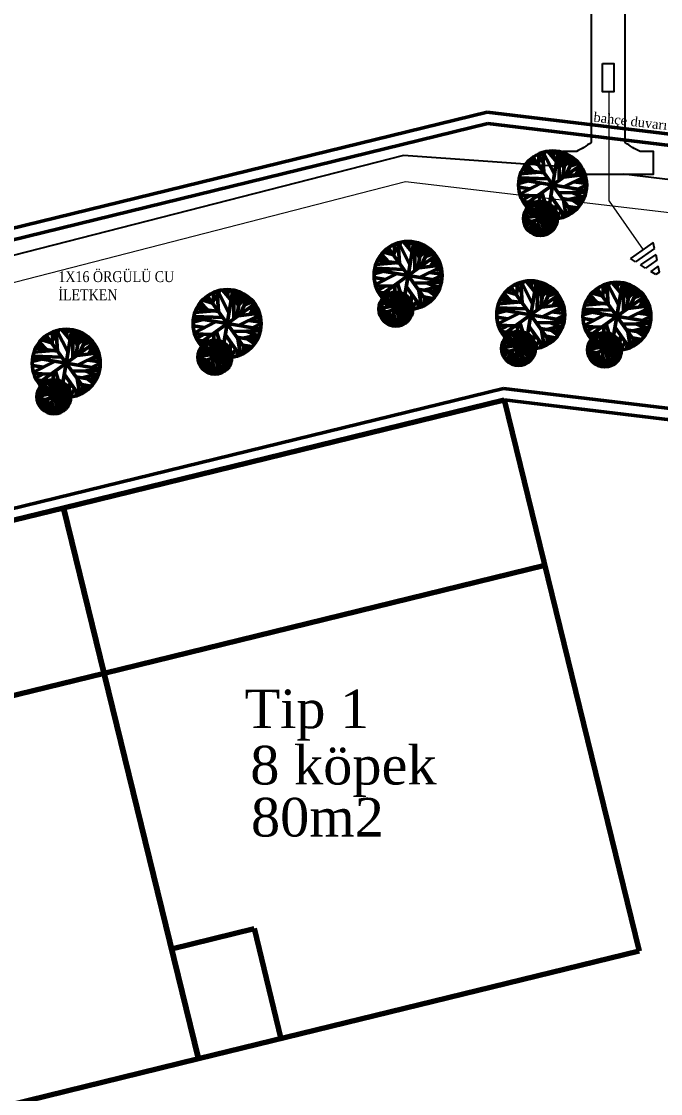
# Model space of a CAD drawing. Header units: millimetres. Extents: x 2046 to 14753, y 2361 to 29276.
# Drawn here: x 8662.3 to 8944, y 28125.3 to 28597.7 of the extents above; entities that cross this region are included whole.
import ezdxf

# ---------------------------------------------------------------- set-up
doc = ezdxf.new("R2010")
doc.units = ezdxf.units.MM
for name, color, linetype, lineweight in [('A.O. DUVAR', 7, 'Continuous', 50), ('ELK-YAZI', 2, 'Continuous', 25), ('TOPRAKLAMA', 44, 'Continuous', 18)]:
    doc.layers.add(name, color=color, linetype=linetype, lineweight=lineweight)
doc.layers.add('aydınlatma', color=3, linetype='Continuous')
doc.styles.add('A.O. MALZEME', font='times.ttf', dxfattribs={"height": 10})
doc.styles.add('YAZI', font='times.ttf', dxfattribs={"width": 0.85})

msp = doc.modelspace()

# ---------------------------------------------------------------- linework, layer by layer
at = {"layer": 'A.O. DUVAR'}
for p, q in [((7922.911, 28326.717), (8867.531, 28557.77)), ((8867.531, 28557.77), (9591.64, 28470.562)), ((7924.134, 28321.868), (8867.836, 28552.698)), ((8867.836, 28552.698), (9591.908, 28465.494)), ((8867.836, 28552.698), (9591.908, 28465.494)), ((8892.326, 28535.605), (8889.738, 28539.069)), ((8890.199, 28534.359), (8890.541, 28539.335)), ((8892.632, 28531.035), (8892.07, 28539.938)), ((8892.193, 28537.743), (8893.046, 28540.175)), ((8897.252, 28530.376), (8892.305, 28540.013)), ((8893.979, 28510.88), (8898.93, 28540.463)), ((8899.478, 28534.351), (8894.389, 28540.465)), ((8896.912, 28537.411), (8896.277, 28540.549)), ((8896.574, 28539.127), (8897.963, 28540.496)), ((8899.353, 28527.737), (8899.535, 28540.29)), ((8901.394, 28533.001), (8899.873, 28540.176)), ((8900.201, 28538.405), (8901.191, 28539.784)), ((8900.508, 28537.038), (8901.702, 28539.641)), ((8900.73, 28528.765), (8902.446, 28539.288)), ((8902.018, 28536.729), (8904.867, 28538.025)), ((8903.636, 28536), (8903.683, 28538.681)), ((8886.128, 28533.496), (8883.667, 28533.45)), ((8884.368, 28517.05), (8908.541, 28534.293)), ((8887.796, 28531.73), (8884.727, 28534.989)), ((8889.985, 28534.681), (8885.599, 28535.93)), ((8887.567, 28535.429), (8886.662, 28536.953)), ((8887.833, 28537.758), (8905.076, 28513.585)), ((8901.562, 28534.002), (8905.462, 28537.582)), ((8902.203, 28529.834), (8905.67, 28537.49)), ((8904.101, 28533.978), (8907.899, 28535.344)), ((8904.743, 28535.415), (8907.022, 28536.235)), ((8906.245, 28529.729), (8908.987, 28533.847)), ((8889.491, 28528.529), (8881.502, 28526.376)), ((8894.542, 28528.313), (8881.868, 28528.832)), ((8890.713, 28531.299), (8882.33, 28530.528)), ((8892.589, 28531.042), (8883.028, 28532.299)), ((8910.704, 28530.242), (8901.272, 28529.074)), ((8910.939, 28529.516), (8901.451, 28524.811)), ((8905.787, 28532.323), (8909.78, 28532.455)), ((8907.253, 28531.219), (8910.4, 28531.093)), ((8908.658, 28532.414), (8909.507, 28532.959)), ((8908.893, 28528.485), (8909.919, 28530.087)), ((8909.166, 28531.185), (8910.044, 28531.896)), ((8910.192, 28527.982), (8911.044, 28528.812)), ((8886.406, 28523.954), (8881.535, 28524.712)), ((8911.246, 28523.196), (8881.663, 28528.146)), ((8882.006, 28521.659), (8891.286, 28526.455)), ((8911.382, 28526.296), (8905.929, 28527.037)), ((8907.624, 28523.836), (8911.419, 28525.718)), ((8911.286, 28527.856), (8908.359, 28528.231)), ((8911.378, 28524.409), (8910.107, 28525.079)), ((8889.729, 28520.881), (8882.183, 28521.114)), ((8886.486, 28520.966), (8882.951, 28519.041)), ((8886.553, 28514.434), (8887.738, 28519.384)), ((8890.798, 28521.675), (8890.05, 28512.133)), ((8895.304, 28510.739), (8891.691, 28522.212)), ((8902.038, 28511.786), (8895.675, 28520.687)), ((8911.062, 28522.517), (8898.918, 28522.204)), ((8909.406, 28518.218), (8900.725, 28519.67)), ((8903.556, 28519.254), (8910.662, 28520.925)), ((8910.392, 28520.112), (8905.007, 28522.329)), ((8909.787, 28518.898), (8907.443, 28520.091)), ((8885.775, 28518.054), (8883.413, 28518.335)), ((8890.508, 28512.409), (8884.503, 28514.448)), ((8889.094, 28514.382), (8884.964, 28515.196)), ((8889.957, 28513.994), (8885.549, 28515.947)), ((8887.028, 28516.471), (8885.623, 28515.276)), ((8887.205, 28516.083), (8886.018, 28516.409)), ((8887.755, 28515), (8886.743, 28516.997)), ((8889.222, 28516.107), (8887.294, 28517.325)), ((8887.777, 28504.127), (8894.329, 28517.617)), ((8890.28, 28515.641), (8887.932, 28513.345)), ((8888.168, 28516.807), (8887.949, 28517.666)), ((8888.624, 28517.887), (8893.481, 28503.857)), ((8889.279, 28515.922), (8890.146, 28518.261)), ((8890.475, 28516.219), (8889.723, 28518.247)), ((8889.977, 28513.984), (8890.964, 28518.334)), ((8890.485, 28517.666), (8892.657, 28511.182)), ((8890.713, 28517.264), (8891.466, 28518.31)), ((8892.099, 28513.016), (8891.088, 28518.337)), ((8893.729, 28514.608), (8892.151, 28518.259)), ((8892.735, 28511.453), (8894.595, 28517.449)), ((8892.93, 28516.438), (8893.068, 28518.033)), ((8893.01, 28517.309), (8893.87, 28517.769)), ((8893.54, 28511.752), (8895.849, 28516.557)), ((8894.398, 28512.057), (8897.142, 28515.24)), ((8894.457, 28513.69), (8894.741, 28517.346)), ((8894.602, 28515.752), (8895.542, 28516.832)), ((8899.369, 28511.031), (8894.607, 28514.574)), ((8894.648, 28516.451), (8895.317, 28516.972)), ((8894.679, 28514.147), (8897.055, 28515.313)), ((8895.283, 28515.39), (8896.832, 28515.609)), ((8895.956, 28514.812), (8896.357, 28516.091)), ((8896.404, 28514.375), (8897.613, 28514.446)), ((8898.176, 28517.237), (8897.121, 28510.664)), ((8900.154, 28514.389), (8898.166, 28510.775)), ((8902.413, 28511.895), (8901.221, 28518.901)), ((8907.393, 28515.523), (8903.183, 28516.228)), ((8903.638, 28512.548), (8903.679, 28515.458)), ((8906.171, 28514.355), (8905.083, 28515.852)), ((8908.441, 28516.721), (8905.499, 28518.872)), ((8905.768, 28514.88), (8905.74, 28513.912)), ((8908.953, 28517.379), (8907.356, 28518.504)), ((8883.556, 28510.988), (8888.684, 28511.978)), ((8887.15, 28509.524), (8883.564, 28510.701)), ((8885.607, 28510.023), (8883.64, 28509.598)), ((8885.99, 28511.467), (8883.761, 28512.518)), ((8888.116, 28513.226), (8883.98, 28513.322)), ((8884.038, 28508.443), (8898.067, 28513.301)), ((8897.798, 28507.596), (8884.308, 28514.148)), ((8887.775, 28509.754), (8886.069, 28505.283)), ((8888.392, 28503.872), (8888.28, 28509.885)), ((8890.146, 28513.776), (8888.459, 28513.028)), ((8891.907, 28513.367), (8890.88, 28511.765)), ((8894.328, 28513.705), (8893.091, 28511.109)), ((8898.543, 28510.671), (8893.328, 28509.754)), ((8893.59, 28512.227), (8894.34, 28510.843)), ((8898.533, 28511.052), (8893.844, 28511.824)), ((8898.301, 28509.064), (8895.79, 28510.189)), ((8895.893, 28513.776), (8897.908, 28513.895)), ((8897.279, 28511.61), (8895.965, 28510.686)), ((8896.322, 28511.436), (8898.218, 28513.024)), ((8896.468, 28512.744), (8898.402, 28512.244)), ((8897.016, 28512.008), (8898.507, 28511.503)), ((8898.475, 28509.826), (8897.124, 28510.419)), ((8897.416, 28510.465), (8898.135, 28511.089)), ((8897.858, 28512.383), (8898.343, 28512.524)), ((8897.928, 28511.722), (8898.45, 28511.939)), ((8897.968, 28510.04), (8898.494, 28510.318)), ((8901.053, 28513.095), (8900.711, 28511.322)), ((8904.522, 28513.029), (8903.666, 28513.516)), ((8884.855, 28508.726), (8883.761, 28509.194)), ((8885.232, 28507.79), (8884.39, 28507.415)), ((8884.717, 28506.88), (8885.984, 28509.087)), ((8886.675, 28506.933), (8885.225, 28506.163)), ((8886.347, 28506.057), (8885.433, 28505.937)), ((8887.134, 28505.612), (8886.416, 28504.989)), ((8887.059, 28507.875), (8887.185, 28504.458)), ((8888.343, 28505.433), (8887.383, 28504.362)), ((8890.383, 28503.438), (8888.6, 28505.81)), ((8890.688, 28506.583), (8889.253, 28503.58)), ((8891.234, 28504.938), (8889.77, 28503.485)), ((8891.77, 28503.423), (8889.975, 28508.591)), ((8897.614, 28507.296), (8891.745, 28508.861)), ((8891.966, 28503.423), (8892.383, 28506.952)), ((8896.212, 28505.468), (8892.254, 28507.391)), ((8892.645, 28503.563), (8893.076, 28504.953)), ((8894.866, 28504.46), (8892.947, 28505.392)), ((8893.553, 28506.791), (8897.197, 28506.589)), ((8894.115, 28504.072), (8893.805, 28504.944)), ((8895.538, 28504.886), (8894.431, 28506.333)), ((8896.953, 28506.237), (8894.683, 28508.061)), ((8895.877, 28505.129), (8895.27, 28505.895)), ((8896.491, 28505.74), (8895.536, 28506.643)), ((8896.151, 28508.414), (8898.237, 28508.781)), ((8898.033, 28508.159), (8897.518, 28508.66)), ((8828.495, 28497.875), (8829.348, 28500.307)), ((8830.281, 28471.012), (8835.231, 28500.595)), ((8835.78, 28494.483), (8830.69, 28500.597)), ((8833.213, 28497.544), (8832.578, 28500.681)), ((8832.876, 28499.259), (8834.265, 28500.628)), ((8835.655, 28487.869), (8835.837, 28500.422)), ((8837.696, 28493.133), (8836.175, 28500.308)), ((8887.78, 28504.828), (8887.945, 28504.058)), ((8889.463, 28504.011), (8888.702, 28503.753)), ((8891.482, 28504.19), (8891.068, 28503.388)), ((8893.137, 28503.669), (8892.795, 28504.023)), ((8893.996, 28504.381), (8893.846, 28503.92)), ((8826.287, 28494.813), (8821.9, 28496.062)), ((8823.869, 28495.561), (8822.964, 28497.085)), ((8824.135, 28497.89), (8841.378, 28473.717)), ((8828.628, 28495.737), (8826.04, 28499.202)), ((8826.501, 28494.491), (8826.843, 28499.468)), ((8828.934, 28491.167), (8828.371, 28500.07)), ((8833.553, 28490.508), (8828.607, 28500.145)), ((8836.503, 28498.537), (8837.492, 28499.916)), ((8836.81, 28497.171), (8838.004, 28499.774)), ((8837.031, 28488.897), (8838.748, 28499.42)), ((8837.863, 28494.134), (8841.764, 28497.714)), ((8838.319, 28496.861), (8841.169, 28498.157)), ((8838.504, 28489.966), (8841.972, 28497.622)), ((8839.938, 28496.132), (8839.985, 28498.813)), ((8840.402, 28494.11), (8844.2, 28495.476)), ((8841.044, 28495.547), (8843.323, 28496.367)), ((8827.015, 28491.431), (8818.632, 28490.66)), ((8828.891, 28491.174), (8819.33, 28492.431)), ((8822.43, 28493.628), (8819.968, 28493.582)), ((8820.669, 28477.182), (8844.843, 28494.425)), ((8824.098, 28491.862), (8821.029, 28495.121)), ((8842.089, 28492.455), (8846.082, 28492.587)), ((8842.547, 28489.861), (8845.288, 28493.979)), ((8843.555, 28491.351), (8846.702, 28491.225)), ((8844.96, 28492.546), (8845.809, 28493.091)), ((8845.468, 28491.317), (8846.345, 28492.029)), ((8825.793, 28488.661), (8817.803, 28486.508)), ((8847.548, 28483.328), (8817.965, 28488.279)), ((8830.843, 28488.445), (8818.169, 28488.964)), ((8818.308, 28481.791), (8827.588, 28486.587)), ((8847.005, 28490.374), (8837.574, 28489.206)), ((8847.241, 28489.648), (8837.753, 28484.943)), ((8847.684, 28486.428), (8842.23, 28487.169)), ((8847.588, 28487.988), (8844.661, 28488.364)), ((8845.194, 28488.618), (8846.221, 28490.219)), ((8846.493, 28488.114), (8847.346, 28488.944)), ((8822.707, 28484.086), (8817.837, 28484.844)), ((8827.1, 28481.807), (8826.351, 28472.265)), ((8831.606, 28470.871), (8827.993, 28482.344)), ((8847.364, 28482.649), (8835.22, 28482.336)), ((8846.693, 28480.244), (8841.309, 28482.461)), ((8843.926, 28483.968), (8847.721, 28485.85)), ((8847.68, 28484.541), (8846.409, 28485.211)), ((8882.675, 28478.375), (8880.087, 28481.84)), ((8880.548, 28477.129), (8880.89, 28482.106)), ((8882.981, 28473.805), (8882.418, 28482.708)), ((8882.542, 28480.514), (8883.395, 28482.945)), ((8887.6, 28473.146), (8882.654, 28482.783)), ((8884.328, 28453.65), (8889.278, 28483.233)), ((8889.827, 28477.121), (8884.738, 28483.235)), ((8887.261, 28480.182), (8886.626, 28483.32)), ((8886.923, 28481.897), (8888.312, 28483.266)), ((8889.702, 28470.507), (8889.884, 28483.06)), ((8891.743, 28475.771), (8890.222, 28482.947)), ((8890.55, 28481.176), (8891.539, 28482.555)), ((8890.857, 28479.809), (8892.051, 28482.412)), ((8891.079, 28471.535), (8892.795, 28482.059)), ((8893.985, 28478.771), (8894.032, 28481.451)), ((8918.51, 28476.486), (8918.852, 28481.463)), ((8920.943, 28473.162), (8920.38, 28482.065)), ((8920.504, 28479.871), (8921.357, 28482.302)), ((8925.562, 28472.503), (8920.616, 28482.14)), ((8922.29, 28453.007), (8927.24, 28482.59)), ((8927.789, 28476.478), (8922.699, 28482.592)), ((8925.222, 28479.539), (8924.587, 28482.677)), ((8924.885, 28481.254), (8926.274, 28482.623)), ((8927.664, 28469.864), (8927.846, 28482.417)), ((8929.705, 28475.128), (8928.184, 28482.304)), ((8928.512, 28480.533), (8929.501, 28481.912)), ((8928.819, 28479.166), (8930.013, 28481.769)), ((8929.04, 28470.892), (8930.757, 28481.415)), ((8744.351, 28476.67), (8761.594, 28452.497)), ((8748.844, 28474.517), (8746.256, 28477.981)), ((8746.717, 28473.271), (8747.059, 28478.248)), ((8749.15, 28469.947), (8748.588, 28478.85)), ((8748.711, 28476.655), (8749.564, 28479.087)), ((8753.77, 28469.288), (8748.823, 28478.925)), ((8750.497, 28449.792), (8755.448, 28479.375)), ((8755.996, 28473.263), (8750.907, 28479.377)), ((8753.43, 28476.323), (8752.795, 28479.461)), ((8753.092, 28478.039), (8754.481, 28479.408)), ((8755.871, 28466.649), (8756.053, 28479.202)), ((8757.912, 28471.913), (8756.391, 28479.088)), ((8756.719, 28477.317), (8757.709, 28478.696)), ((8757.026, 28475.951), (8758.22, 28478.554)), ((8757.248, 28467.677), (8758.964, 28478.2)), ((8758.536, 28475.641), (8761.385, 28476.937)), ((8760.154, 28474.912), (8760.201, 28477.593)), ((8826.03, 28481.013), (8818.484, 28481.247)), ((8822.787, 28481.098), (8819.253, 28479.173)), ((8822.077, 28478.186), (8819.715, 28478.467)), ((8823.329, 28476.603), (8821.925, 28475.408)), ((8822.854, 28474.566), (8824.04, 28479.516)), ((8824.057, 28475.132), (8823.045, 28477.129)), ((8825.524, 28476.239), (8823.596, 28477.457)), ((8824.079, 28464.259), (8830.63, 28477.749)), ((8824.469, 28476.939), (8824.251, 28477.798)), ((8824.926, 28478.019), (8829.783, 28463.989)), ((8825.581, 28476.054), (8826.447, 28478.393)), ((8826.777, 28476.351), (8826.025, 28478.379)), ((8826.278, 28474.116), (8827.266, 28478.466)), ((8826.786, 28477.798), (8828.958, 28471.314)), ((8827.015, 28477.396), (8827.768, 28478.442)), ((8828.401, 28473.148), (8827.389, 28478.469)), ((8830.03, 28474.74), (8828.452, 28478.391)), ((8829.036, 28471.585), (8830.896, 28477.581)), ((8829.231, 28476.571), (8829.37, 28478.165)), ((8829.312, 28477.441), (8830.171, 28477.902)), ((8829.842, 28471.884), (8832.151, 28476.689)), ((8830.759, 28473.822), (8831.042, 28477.479)), ((8830.904, 28475.884), (8831.844, 28476.964)), ((8830.95, 28476.583), (8831.619, 28477.104)), ((8838.34, 28471.918), (8831.977, 28480.819)), ((8834.478, 28477.369), (8833.423, 28470.796)), ((8845.707, 28478.35), (8837.027, 28479.803)), ((8838.715, 28472.027), (8837.523, 28479.033)), ((8839.857, 28479.386), (8846.963, 28481.057)), ((8844.743, 28476.853), (8841.801, 28479.004)), ((8845.254, 28477.511), (8843.658, 28478.636)), ((8846.089, 28479.03), (8843.745, 28480.223)), ((8874.717, 28459.82), (8898.89, 28477.063)), ((8878.145, 28474.5), (8875.076, 28477.759)), ((8880.334, 28477.451), (8875.947, 28478.7)), ((8877.916, 28478.199), (8877.011, 28479.723)), ((8878.182, 28480.528), (8895.425, 28456.355)), ((8891.91, 28476.773), (8895.811, 28480.353)), ((8892.367, 28479.499), (8895.216, 28480.795)), ((8892.551, 28472.604), (8896.019, 28480.261)), ((8894.45, 28476.748), (8898.248, 28478.115)), ((8895.092, 28478.185), (8897.37, 28479.005)), ((8896.594, 28472.5), (8899.336, 28476.617)), ((8916.106, 28473.857), (8913.038, 28477.116)), ((8918.296, 28476.808), (8913.909, 28478.057)), ((8915.878, 28477.556), (8914.973, 28479.08)), ((8916.143, 28479.885), (8933.387, 28455.712)), ((8920.637, 28477.732), (8918.049, 28481.197)), ((8929.872, 28476.129), (8933.773, 28479.71)), ((8930.328, 28478.856), (8933.178, 28480.152)), ((8930.513, 28471.961), (8933.981, 28479.618)), ((8931.947, 28478.128), (8931.993, 28480.808)), ((8932.411, 28476.105), (8936.209, 28477.471)), ((8933.053, 28477.542), (8935.332, 28478.362)), ((8742.646, 28472.408), (8740.185, 28472.362)), ((8740.886, 28455.962), (8765.059, 28473.205)), ((8744.314, 28470.642), (8741.245, 28473.901)), ((8746.503, 28473.593), (8742.117, 28474.842)), ((8744.085, 28474.341), (8743.18, 28475.865)), ((8758.08, 28472.914), (8761.98, 28476.494)), ((8758.721, 28468.746), (8762.188, 28476.402)), ((8760.619, 28472.89), (8764.417, 28474.256)), ((8761.261, 28474.327), (8763.54, 28475.147)), ((8762.763, 28468.641), (8765.505, 28472.759)), ((8765.176, 28471.326), (8766.025, 28471.871)), ((8819.858, 28471.12), (8824.986, 28472.11)), ((8822.292, 28471.599), (8820.063, 28472.651)), ((8824.418, 28473.358), (8820.282, 28473.454)), ((8820.34, 28468.575), (8834.369, 28473.433)), ((8834.1, 28467.728), (8820.609, 28474.28)), ((8826.81, 28472.541), (8820.804, 28474.58)), ((8825.395, 28474.514), (8821.265, 28475.328)), ((8826.259, 28474.126), (8821.85, 28476.079)), ((8823.506, 28476.215), (8822.319, 28476.541)), ((8826.581, 28475.773), (8824.234, 28473.478)), ((8826.448, 28473.908), (8824.761, 28473.16)), ((8828.208, 28473.499), (8827.182, 28471.898)), ((8830.63, 28473.837), (8829.392, 28471.242)), ((8829.892, 28472.359), (8830.642, 28470.975)), ((8834.834, 28471.184), (8830.146, 28471.956)), ((8830.699, 28472.189), (8833.444, 28475.372)), ((8835.67, 28471.163), (8830.909, 28474.706)), ((8830.98, 28474.279), (8833.357, 28475.445)), ((8831.584, 28475.522), (8833.134, 28475.742)), ((8832.195, 28473.908), (8834.209, 28474.028)), ((8832.257, 28474.944), (8832.659, 28476.223)), ((8832.624, 28471.568), (8834.52, 28473.156)), ((8832.706, 28474.507), (8833.914, 28474.578)), ((8832.77, 28472.877), (8834.704, 28472.376)), ((8833.317, 28472.14), (8834.809, 28471.635)), ((8834.16, 28472.515), (8834.644, 28472.656)), ((8834.23, 28471.854), (8834.751, 28472.071)), ((8836.455, 28474.521), (8834.467, 28470.907)), ((8837.354, 28473.227), (8837.013, 28471.454)), ((8843.695, 28475.655), (8839.485, 28476.36)), ((8839.94, 28472.68), (8839.981, 28475.59)), ((8840.823, 28473.161), (8839.968, 28473.648)), ((8842.473, 28474.487), (8841.385, 28475.984)), ((8842.07, 28475.012), (8842.042, 28474.044)), ((8881.062, 28474.069), (8872.679, 28473.298)), ((8882.938, 28473.812), (8873.377, 28475.069)), ((8876.477, 28476.266), (8874.016, 28476.22)), ((8901.052, 28473.012), (8891.621, 28471.844)), ((8901.288, 28472.286), (8891.8, 28467.582)), ((8896.136, 28475.093), (8900.129, 28475.226)), ((8897.602, 28473.99), (8900.749, 28473.864)), ((8899.007, 28475.185), (8899.856, 28475.729)), ((8899.242, 28471.256), (8900.268, 28472.857)), ((8899.515, 28473.956), (8900.392, 28474.667)), ((8919.024, 28473.426), (8910.64, 28472.655)), ((8920.899, 28473.169), (8911.338, 28474.426)), ((8914.439, 28475.623), (8911.977, 28475.577)), ((8912.678, 28459.177), (8936.852, 28476.42)), ((8939.014, 28472.369), (8929.583, 28471.201)), ((8934.097, 28474.45), (8938.091, 28474.583)), ((8934.556, 28471.856), (8937.297, 28475.974)), ((8935.564, 28473.347), (8938.71, 28473.22)), ((8936.968, 28474.542), (8937.818, 28475.086)), ((8937.203, 28470.613), (8938.23, 28472.214)), ((8937.477, 28473.313), (8938.354, 28474.024)), ((8746.009, 28467.441), (8738.02, 28465.288)), ((8751.06, 28467.225), (8738.386, 28467.744)), ((8747.231, 28470.211), (8738.848, 28469.44)), ((8749.107, 28469.954), (8739.546, 28471.211)), ((8767.222, 28469.154), (8757.79, 28467.986)), ((8767.457, 28468.428), (8757.969, 28463.723)), ((8762.305, 28471.235), (8766.298, 28471.367)), ((8763.771, 28470.131), (8766.918, 28470.005)), ((8767.804, 28466.768), (8764.878, 28467.144)), ((8765.411, 28467.397), (8766.437, 28468.999)), ((8765.684, 28470.097), (8766.562, 28470.809)), ((8766.71, 28466.894), (8767.562, 28467.724)), ((8823.452, 28469.656), (8819.865, 28470.834)), ((8821.909, 28470.155), (8819.941, 28469.731)), ((8821.156, 28468.858), (8820.063, 28469.326)), ((8821.534, 28467.922), (8820.691, 28467.548)), ((8821.018, 28467.012), (8822.286, 28469.219)), ((8824.077, 28469.886), (8822.371, 28465.415)), ((8823.361, 28468.007), (8823.487, 28464.591)), ((8824.694, 28464.004), (8824.581, 28470.017)), ((8828.072, 28463.555), (8826.277, 28468.723)), ((8833.915, 28467.428), (8828.046, 28468.993)), ((8832.514, 28465.6), (8828.555, 28467.523)), ((8834.845, 28470.803), (8829.63, 28469.886)), ((8833.254, 28466.37), (8830.985, 28468.193)), ((8834.602, 28469.196), (8832.091, 28470.321)), ((8833.581, 28471.742), (8832.266, 28470.818)), ((8832.453, 28468.546), (8834.539, 28468.913)), ((8834.777, 28469.958), (8833.426, 28470.551)), ((8833.718, 28470.597), (8834.436, 28471.221)), ((8834.334, 28468.291), (8833.819, 28468.792)), ((8834.27, 28470.173), (8834.796, 28470.45)), ((8879.84, 28471.299), (8871.85, 28469.147)), ((8876.755, 28466.725), (8871.884, 28467.482)), ((8901.595, 28465.967), (8872.012, 28470.917)), ((8884.89, 28471.083), (8872.217, 28471.602)), ((8872.355, 28464.429), (8881.635, 28469.225)), ((8901.731, 28469.066), (8896.278, 28469.807)), ((8897.973, 28466.606), (8901.768, 28468.488)), ((8901.635, 28470.626), (8898.708, 28471.002)), ((8901.727, 28467.179), (8900.456, 28467.849)), ((8900.541, 28470.752), (8901.393, 28471.582)), ((8917.802, 28470.656), (8909.812, 28468.504)), ((8939.557, 28465.324), (8909.973, 28470.274)), ((8922.852, 28470.44), (8910.178, 28470.959)), ((8910.316, 28463.786), (8919.596, 28468.582)), ((8939.25, 28471.643), (8929.762, 28466.939)), ((8939.692, 28468.423), (8934.239, 28469.164)), ((8935.934, 28465.963), (8939.729, 28467.845)), ((8939.597, 28469.983), (8936.67, 28470.359)), ((8939.689, 28466.536), (8938.418, 28467.206)), ((8938.502, 28470.109), (8939.355, 28470.939)), ((8742.924, 28462.866), (8738.053, 28463.624)), ((8767.764, 28462.108), (8738.181, 28467.059)), ((8738.524, 28460.571), (8747.804, 28465.367)), ((8767.9, 28465.208), (8762.447, 28465.949)), ((8764.142, 28462.748), (8767.937, 28464.63)), ((8767.896, 28463.321), (8766.625, 28463.991)), ((8822.976, 28467.065), (8821.526, 28466.295)), ((8822.649, 28466.189), (8821.734, 28466.069)), ((8823.436, 28465.744), (8822.717, 28465.121)), ((8824.645, 28465.565), (8823.685, 28464.494)), ((8824.082, 28464.96), (8824.246, 28464.19)), ((8826.685, 28463.57), (8824.901, 28465.942)), ((8825.764, 28464.143), (8825.003, 28463.885)), ((8826.989, 28466.715), (8825.555, 28463.712)), ((8827.536, 28465.07), (8826.072, 28463.617)), ((8827.784, 28464.322), (8827.37, 28463.52)), ((8828.267, 28463.555), (8828.685, 28467.084)), ((8828.947, 28463.695), (8829.377, 28465.085)), ((8829.439, 28463.801), (8829.097, 28464.155)), ((8831.168, 28464.592), (8829.248, 28465.524)), ((8829.854, 28466.923), (8833.499, 28466.721)), ((8830.417, 28464.204), (8830.107, 28465.076)), ((8830.298, 28464.513), (8830.148, 28464.053)), ((8831.84, 28465.018), (8830.733, 28466.465)), ((8832.178, 28465.262), (8831.571, 28466.027)), ((8832.793, 28465.872), (8831.837, 28466.776)), ((8880.077, 28463.652), (8872.531, 28463.885)), ((8876.835, 28463.737), (8873.3, 28461.811)), ((8881.147, 28464.445), (8880.398, 28454.904)), ((8885.653, 28453.509), (8882.04, 28464.982)), ((8892.387, 28454.556), (8886.024, 28463.457)), ((8901.411, 28465.287), (8889.267, 28464.974)), ((8899.754, 28460.988), (8891.074, 28462.441)), ((8893.904, 28462.024), (8901.011, 28463.695)), ((8900.741, 28462.882), (8895.356, 28465.099)), ((8900.136, 28461.668), (8897.792, 28462.861)), ((8914.716, 28466.081), (8909.846, 28466.839)), ((8918.039, 28463.009), (8910.493, 28463.242)), ((8914.796, 28463.094), (8911.262, 28461.168)), ((8919.109, 28463.802), (8918.36, 28454.261)), ((8923.615, 28452.866), (8920.002, 28464.339)), ((8930.349, 28453.913), (8923.985, 28462.814)), ((8939.372, 28464.644), (8927.229, 28464.331)), ((8931.866, 28461.381), (8938.972, 28463.052)), ((8938.702, 28462.239), (8933.318, 28464.456)), ((8673.148, 28456.894), (8672.243, 28458.419)), ((8673.414, 28459.224), (8690.657, 28435.05)), ((8677.907, 28457.071), (8675.319, 28460.535)), ((8675.78, 28455.825), (8676.122, 28460.801)), ((8678.213, 28452.5), (8677.65, 28461.403)), ((8677.774, 28459.209), (8678.627, 28461.64)), ((8682.832, 28451.842), (8677.886, 28461.478)), ((8679.56, 28432.346), (8684.51, 28461.929)), ((8685.059, 28455.817), (8679.969, 28461.931)), ((8682.492, 28458.877), (8681.857, 28462.015)), ((8682.155, 28460.593), (8683.544, 28461.962)), ((8684.934, 28449.202), (8685.116, 28461.756)), ((8686.975, 28454.466), (8685.454, 28461.642)), ((8685.782, 28459.871), (8686.771, 28461.25)), ((8686.089, 28458.504), (8687.283, 28461.107)), ((8686.31, 28450.23), (8688.027, 28460.754)), ((8687.142, 28455.468), (8691.043, 28459.048)), ((8687.598, 28458.194), (8690.448, 28459.491)), ((8687.783, 28451.299), (8691.251, 28458.956)), ((8689.217, 28457.466), (8689.264, 28460.147)), ((8690.323, 28456.88), (8692.602, 28457.7)), ((8746.247, 28459.793), (8738.701, 28460.026)), ((8743.004, 28459.878), (8739.469, 28457.953)), ((8743.071, 28453.346), (8744.256, 28458.296)), ((8747.316, 28460.587), (8746.568, 28451.045)), ((8751.822, 28449.651), (8748.209, 28461.124)), ((8758.556, 28450.698), (8752.193, 28459.599)), ((8767.58, 28461.429), (8755.436, 28461.116)), ((8765.924, 28457.13), (8757.243, 28458.583)), ((8758.931, 28450.807), (8757.739, 28457.813)), ((8760.074, 28458.166), (8767.18, 28459.837)), ((8766.91, 28459.024), (8761.525, 28461.241)), ((8764.959, 28455.633), (8762.017, 28457.784)), ((8766.305, 28457.81), (8763.961, 28459.003)), ((8876.124, 28460.824), (8873.762, 28461.105)), ((8879.442, 28457.152), (8875.313, 28457.966)), ((8880.306, 28456.764), (8875.897, 28458.717)), ((8877.376, 28459.242), (8875.972, 28458.047)), ((8877.554, 28458.853), (8876.366, 28459.179)), ((8876.902, 28457.205), (8878.087, 28462.154)), ((8878.104, 28457.771), (8877.092, 28459.767)), ((8879.571, 28458.877), (8877.643, 28460.096)), ((8878.126, 28446.897), (8884.677, 28460.387)), ((8880.628, 28458.411), (8878.281, 28456.116)), ((8878.517, 28459.577), (8878.298, 28460.436)), ((8878.973, 28460.657), (8883.83, 28446.628)), ((8879.628, 28458.693), (8880.495, 28461.031)), ((8880.824, 28458.99), (8880.072, 28461.017)), ((8880.326, 28456.754), (8881.313, 28461.104)), ((8880.833, 28460.436), (8883.005, 28453.952)), ((8881.062, 28460.034), (8881.815, 28461.08)), ((8882.448, 28455.786), (8881.436, 28461.107)), ((8884.078, 28457.378), (8882.5, 28461.03)), ((8883.083, 28454.224), (8884.943, 28460.219)), ((8883.279, 28459.209), (8883.417, 28460.804)), ((8883.359, 28460.079), (8884.219, 28460.54)), ((8883.889, 28454.522), (8886.198, 28459.327)), ((8884.746, 28454.827), (8887.491, 28458.01)), ((8884.806, 28456.46), (8885.089, 28460.117)), ((8884.951, 28458.522), (8885.891, 28459.602)), ((8884.997, 28459.221), (8885.666, 28459.743)), ((8885.028, 28456.917), (8887.404, 28458.083)), ((8885.631, 28458.16), (8887.181, 28458.38)), ((8886.305, 28457.582), (8886.706, 28458.861)), ((8888.525, 28460.007), (8887.47, 28453.434)), ((8892.762, 28454.665), (8891.57, 28461.671)), ((8897.742, 28458.293), (8893.532, 28458.998)), ((8893.987, 28455.318), (8894.028, 28458.229)), ((8896.52, 28457.125), (8895.432, 28458.623)), ((8898.79, 28459.491), (8895.848, 28461.642)), ((8899.302, 28460.149), (8897.705, 28461.274)), ((8914.086, 28460.181), (8911.723, 28460.462)), ((8918.267, 28456.121), (8913.859, 28458.074)), ((8915.338, 28458.599), (8913.933, 28457.404)), ((8915.515, 28458.21), (8914.328, 28458.536)), ((8914.863, 28456.562), (8916.048, 28461.511)), ((8916.066, 28457.128), (8915.054, 28459.124)), ((8917.532, 28458.234), (8915.605, 28459.452)), ((8916.087, 28446.254), (8922.639, 28459.744)), ((8918.59, 28457.768), (8916.243, 28455.473)), ((8916.478, 28458.934), (8916.259, 28459.793)), ((8916.935, 28460.014), (8921.792, 28445.984)), ((8917.59, 28458.05), (8918.456, 28460.388)), ((8918.786, 28458.347), (8918.034, 28460.374)), ((8918.287, 28456.111), (8919.275, 28460.461)), ((8918.795, 28459.793), (8920.967, 28453.309)), ((8919.024, 28459.391), (8919.776, 28460.437)), ((8920.41, 28455.143), (8919.398, 28460.464)), ((8922.039, 28456.735), (8920.461, 28460.387)), ((8921.045, 28453.58), (8922.905, 28459.576)), ((8921.24, 28458.566), (8921.379, 28460.16)), ((8921.321, 28459.436), (8922.18, 28459.897)), ((8921.851, 28453.879), (8924.16, 28458.684)), ((8922.767, 28455.817), (8923.051, 28459.474)), ((8922.913, 28457.879), (8923.853, 28458.959)), ((8922.959, 28458.578), (8923.628, 28459.1)), ((8923.593, 28457.517), (8925.143, 28457.737)), ((8924.266, 28456.939), (8924.667, 28458.218)), ((8926.487, 28459.364), (8925.431, 28452.791)), ((8937.716, 28460.345), (8929.036, 28461.798)), ((8930.724, 28454.022), (8929.531, 28461.028)), ((8935.704, 28457.65), (8931.493, 28458.355)), ((8934.482, 28456.482), (8933.394, 28457.98)), ((8936.752, 28458.848), (8933.81, 28460.999)), ((8937.263, 28459.506), (8935.667, 28460.631)), ((8938.098, 28461.025), (8935.754, 28462.218)), ((8678.169, 28452.508), (8668.608, 28453.764)), ((8671.709, 28454.962), (8669.247, 28454.916)), ((8669.948, 28438.516), (8694.122, 28455.759)), ((8673.377, 28453.195), (8670.308, 28456.454)), ((8675.566, 28456.147), (8671.179, 28457.395)), ((8689.681, 28455.443), (8693.479, 28456.81)), ((8691.368, 28453.789), (8695.361, 28453.921)), ((8691.826, 28451.195), (8694.567, 28455.312)), ((8694.238, 28453.88), (8695.088, 28454.424)), ((8694.747, 28452.651), (8695.624, 28453.362)), ((8742.293, 28456.966), (8739.931, 28457.247)), ((8754.316, 28446.508), (8740.826, 28453.06)), ((8747.026, 28451.321), (8741.021, 28453.36)), ((8745.612, 28453.294), (8741.482, 28454.108)), ((8746.475, 28452.906), (8742.067, 28454.859)), ((8743.546, 28455.383), (8742.141, 28454.188)), ((8743.723, 28454.995), (8742.536, 28455.321)), ((8744.273, 28453.912), (8743.261, 28455.909)), ((8745.74, 28455.019), (8743.812, 28456.237)), ((8744.295, 28443.039), (8750.847, 28456.529)), ((8746.798, 28454.553), (8744.45, 28452.257)), ((8744.686, 28455.719), (8744.467, 28456.578)), ((8745.142, 28456.799), (8749.999, 28442.769)), ((8745.797, 28454.834), (8746.664, 28457.173)), ((8746.993, 28455.131), (8746.241, 28457.159)), ((8746.495, 28452.896), (8747.482, 28457.246)), ((8747.003, 28456.578), (8749.175, 28450.094)), ((8747.231, 28456.176), (8747.984, 28457.222)), ((8748.617, 28451.928), (8747.606, 28457.249)), ((8750.247, 28453.52), (8748.669, 28457.171)), ((8749.253, 28450.365), (8751.113, 28456.361)), ((8749.448, 28455.351), (8749.586, 28456.945)), ((8749.528, 28456.221), (8750.388, 28456.681)), ((8750.058, 28450.664), (8752.367, 28455.469)), ((8750.916, 28450.969), (8753.66, 28454.152)), ((8750.975, 28452.602), (8751.259, 28456.259)), ((8751.12, 28454.664), (8752.06, 28455.744)), ((8755.887, 28449.943), (8751.125, 28453.486)), ((8751.166, 28455.363), (8751.835, 28455.884)), ((8751.197, 28453.059), (8753.573, 28454.225)), ((8751.801, 28454.302), (8753.35, 28454.521)), ((8752.474, 28453.724), (8752.875, 28455.003)), ((8752.922, 28453.287), (8754.131, 28453.358)), ((8754.694, 28456.149), (8753.639, 28449.576)), ((8756.672, 28453.301), (8754.684, 28449.687)), ((8763.911, 28454.435), (8759.701, 28455.14)), ((8760.156, 28451.46), (8760.197, 28454.37)), ((8762.689, 28453.267), (8761.601, 28454.764)), ((8762.286, 28453.792), (8762.258, 28452.824)), ((8765.471, 28456.291), (8763.874, 28457.416)), ((8873.905, 28453.758), (8879.033, 28454.748)), ((8877.499, 28452.294), (8873.913, 28453.472)), ((8876.339, 28454.238), (8874.11, 28455.289)), ((8878.465, 28455.996), (8874.329, 28456.092)), ((8874.387, 28451.214), (8888.416, 28456.071)), ((8888.147, 28450.366), (8874.656, 28456.918)), ((8880.857, 28455.179), (8874.851, 28457.218)), ((8880.495, 28456.546), (8878.808, 28455.799)), ((8882.256, 28456.137), (8881.229, 28454.536)), ((8884.677, 28456.476), (8883.44, 28453.88)), ((8888.892, 28453.441), (8883.677, 28452.524)), ((8883.939, 28454.997), (8884.689, 28453.614)), ((8888.881, 28453.822), (8884.193, 28454.594)), ((8889.718, 28453.802), (8884.956, 28457.344)), ((8888.65, 28451.834), (8886.139, 28452.959)), ((8886.242, 28456.547), (8888.257, 28456.666)), ((8887.628, 28454.38), (8886.313, 28453.456)), ((8886.671, 28454.206), (8888.567, 28455.794)), ((8886.753, 28457.145), (8887.962, 28457.217)), ((8886.817, 28455.515), (8888.751, 28455.015)), ((8887.365, 28454.779), (8888.856, 28454.274)), ((8888.824, 28452.596), (8887.473, 28453.189)), ((8887.765, 28453.236), (8888.483, 28453.859)), ((8888.207, 28455.153), (8888.691, 28455.294)), ((8888.277, 28454.492), (8888.799, 28454.709)), ((8888.317, 28452.811), (8888.843, 28453.088)), ((8890.503, 28457.16), (8888.515, 28453.546)), ((8891.401, 28455.865), (8891.06, 28454.092)), ((8894.871, 28455.799), (8894.015, 28456.286)), ((8896.117, 28457.65), (8896.089, 28456.682)), ((8911.866, 28453.115), (8916.995, 28454.105)), ((8914.301, 28453.595), (8912.072, 28454.646)), ((8916.427, 28455.353), (8912.291, 28455.449)), ((8912.348, 28450.571), (8926.378, 28455.428)), ((8926.108, 28449.723), (8912.618, 28456.275)), ((8918.819, 28454.536), (8912.813, 28456.575)), ((8917.404, 28456.509), (8913.274, 28457.323)), ((8918.456, 28455.903), (8916.77, 28455.156)), ((8920.217, 28455.494), (8919.191, 28453.893)), ((8922.639, 28455.833), (8921.401, 28453.237)), ((8921.901, 28454.354), (8922.651, 28452.971)), ((8926.843, 28453.179), (8922.155, 28453.951)), ((8922.708, 28454.184), (8925.452, 28457.367)), ((8927.679, 28453.159), (8922.918, 28456.701)), ((8922.989, 28456.274), (8925.366, 28457.44)), ((8924.204, 28455.904), (8926.218, 28456.023)), ((8925.59, 28453.737), (8924.275, 28452.813)), ((8924.632, 28453.563), (8926.529, 28455.151)), ((8924.714, 28456.502), (8925.923, 28456.574)), ((8924.779, 28454.872), (8926.713, 28454.371)), ((8925.326, 28454.135), (8926.818, 28453.631)), ((8925.727, 28452.593), (8926.445, 28453.216)), ((8926.169, 28454.51), (8926.653, 28454.651)), ((8926.239, 28453.849), (8926.76, 28454.066)), ((8928.464, 28456.517), (8926.476, 28452.902)), ((8929.363, 28455.222), (8929.022, 28453.449)), ((8931.949, 28454.675), (8931.989, 28457.585)), ((8932.832, 28455.156), (8931.977, 28455.643)), ((8934.079, 28457.007), (8934.051, 28456.039)), ((8675.072, 28449.994), (8667.082, 28447.842)), ((8696.827, 28444.662), (8667.243, 28449.612)), ((8680.122, 28449.779), (8667.448, 28450.298)), ((8676.294, 28452.764), (8667.911, 28451.994)), ((8696.284, 28451.707), (8686.853, 28450.54)), ((8696.52, 28450.982), (8687.032, 28446.277)), ((8696.962, 28447.761), (8691.509, 28448.502)), ((8692.834, 28452.685), (8695.98, 28452.559)), ((8696.867, 28449.322), (8693.94, 28449.697)), ((8694.473, 28449.951), (8695.5, 28451.553)), ((8695.772, 28449.448), (8696.625, 28450.278)), ((8740.074, 28449.9), (8745.202, 28450.89)), ((8743.668, 28448.436), (8740.082, 28449.614)), ((8742.125, 28448.935), (8740.158, 28448.511)), ((8742.508, 28450.379), (8740.279, 28451.43)), ((8744.634, 28452.138), (8740.498, 28452.234)), ((8740.556, 28447.355), (8754.585, 28452.213)), ((8744.293, 28448.666), (8742.587, 28444.195)), ((8744.91, 28442.784), (8744.798, 28448.797)), ((8746.664, 28452.688), (8744.977, 28451.94)), ((8748.425, 28452.279), (8747.398, 28450.677)), ((8750.846, 28452.617), (8749.609, 28450.021)), ((8755.061, 28449.583), (8749.846, 28448.666)), ((8750.108, 28451.139), (8750.858, 28449.755)), ((8755.051, 28449.964), (8750.362, 28450.736)), ((8754.819, 28447.976), (8752.308, 28449.101)), ((8752.411, 28452.688), (8754.426, 28452.808)), ((8753.797, 28450.522), (8752.483, 28449.598)), ((8752.84, 28450.348), (8754.736, 28451.936)), ((8752.986, 28451.657), (8754.92, 28451.156)), ((8753.534, 28450.92), (8755.025, 28450.415)), ((8754.993, 28448.738), (8753.642, 28449.331)), ((8753.934, 28449.377), (8754.653, 28450.001)), ((8754.376, 28451.295), (8754.861, 28451.436)), ((8754.446, 28450.634), (8754.968, 28450.851)), ((8754.486, 28448.953), (8755.012, 28449.23)), ((8757.571, 28452.007), (8757.229, 28450.234)), ((8761.04, 28451.941), (8760.184, 28452.428)), ((8875.956, 28452.793), (8873.988, 28452.369)), ((8875.204, 28451.496), (8874.11, 28451.965)), ((8875.581, 28450.561), (8874.738, 28450.186)), ((8875.066, 28449.651), (8876.333, 28451.857)), ((8877.023, 28449.703), (8875.573, 28448.934)), ((8876.696, 28448.827), (8875.781, 28448.707)), ((8878.124, 28452.524), (8876.418, 28448.053)), ((8877.483, 28448.383), (8876.764, 28447.759)), ((8877.408, 28450.646), (8877.534, 28447.229)), ((8878.741, 28446.642), (8878.628, 28452.655)), ((8880.732, 28446.209), (8878.949, 28448.58)), ((8881.036, 28449.354), (8879.602, 28446.35)), ((8882.119, 28446.194), (8880.324, 28451.362)), ((8887.963, 28450.067), (8882.094, 28451.631)), ((8882.314, 28446.193), (8882.732, 28449.722)), ((8886.561, 28448.238), (8882.603, 28450.161)), ((8883.901, 28449.562), (8887.546, 28449.36)), ((8885.887, 28447.656), (8884.78, 28449.104)), ((8887.302, 28449.008), (8885.032, 28450.831)), ((8886.225, 28447.9), (8885.618, 28448.665)), ((8886.84, 28448.511), (8885.884, 28449.414)), ((8886.5, 28451.185), (8888.586, 28451.551)), ((8888.381, 28450.929), (8887.867, 28451.43)), ((8915.461, 28451.651), (8911.874, 28452.829)), ((8913.917, 28452.15), (8911.95, 28451.726)), ((8913.165, 28450.853), (8912.072, 28451.322)), ((8913.542, 28449.918), (8912.7, 28449.543)), ((8913.027, 28449.008), (8914.295, 28451.214)), ((8914.985, 28449.06), (8913.535, 28448.291)), ((8916.086, 28451.881), (8914.379, 28447.41)), ((8915.369, 28450.002), (8915.496, 28446.586)), ((8916.703, 28445.999), (8916.59, 28452.012)), ((8918.998, 28448.711), (8917.564, 28445.707)), ((8920.081, 28445.551), (8918.285, 28450.719)), ((8925.924, 28449.423), (8920.055, 28450.988)), ((8920.276, 28445.55), (8920.693, 28449.079)), ((8924.523, 28447.595), (8920.564, 28449.518)), ((8926.854, 28452.798), (8921.639, 28451.881)), ((8921.863, 28448.918), (8925.507, 28448.716)), ((8923.849, 28447.013), (8922.741, 28448.461)), ((8925.263, 28448.365), (8922.993, 28450.188)), ((8924.802, 28447.868), (8923.846, 28448.771)), ((8926.611, 28451.191), (8924.1, 28452.316)), ((8924.461, 28450.542), (8926.547, 28450.908)), ((8926.786, 28451.953), (8925.435, 28452.546)), ((8926.343, 28450.286), (8925.828, 28450.787)), ((8926.278, 28452.168), (8926.805, 28452.445)), ((8671.986, 28445.42), (8667.116, 28446.178)), ((8667.587, 28443.125), (8676.867, 28447.921)), ((8680.885, 28432.205), (8677.272, 28443.678)), ((8696.642, 28443.983), (8684.499, 28443.669)), ((8695.972, 28441.578), (8690.588, 28443.795)), ((8693.204, 28445.302), (8697, 28447.183)), ((8696.959, 28445.874), (8695.688, 28446.545)), ((8741.373, 28447.638), (8740.279, 28448.106)), ((8741.75, 28446.702), (8740.908, 28446.328)), ((8741.235, 28445.792), (8742.502, 28447.999)), ((8743.193, 28445.845), (8741.743, 28445.075)), ((8742.865, 28444.969), (8741.951, 28444.849)), ((8743.652, 28444.524), (8742.934, 28443.901)), ((8743.577, 28446.787), (8743.703, 28443.371)), ((8744.861, 28444.345), (8743.901, 28443.274)), ((8744.298, 28443.74), (8744.463, 28442.97)), ((8746.901, 28442.35), (8745.118, 28444.722)), ((8747.206, 28445.495), (8745.771, 28442.492)), ((8747.752, 28443.85), (8746.288, 28442.397)), ((8748.288, 28442.335), (8746.493, 28447.503)), ((8754.132, 28446.208), (8748.263, 28447.773)), ((8748.484, 28442.335), (8748.901, 28445.864)), ((8752.73, 28444.38), (8748.772, 28446.303)), ((8749.163, 28442.475), (8749.594, 28443.865)), ((8751.384, 28443.372), (8749.465, 28444.304)), ((8750.071, 28445.703), (8753.715, 28445.501)), ((8750.633, 28442.984), (8750.323, 28443.856)), ((8752.056, 28443.798), (8750.949, 28445.245)), ((8753.471, 28445.149), (8751.201, 28446.973)), ((8752.395, 28444.042), (8751.788, 28444.807)), ((8753.009, 28444.652), (8752.054, 28445.556)), ((8752.669, 28447.326), (8754.755, 28447.693)), ((8754.551, 28447.071), (8754.036, 28447.572)), ((8878.692, 28448.203), (8877.732, 28447.133)), ((8878.129, 28447.598), (8878.294, 28446.829)), ((8879.812, 28446.781), (8879.051, 28446.524)), ((8881.583, 28447.708), (8880.119, 28446.256)), ((8881.831, 28446.961), (8881.417, 28446.158)), ((8882.994, 28446.333), (8883.425, 28447.723)), ((8883.486, 28446.439), (8883.144, 28446.793)), ((8885.215, 28447.23), (8883.295, 28448.162)), ((8884.464, 28446.842), (8884.154, 28447.714)), ((8884.345, 28447.151), (8884.195, 28446.691)), ((8914.658, 28448.184), (8913.743, 28448.064)), ((8915.444, 28447.74), (8914.726, 28447.116)), ((8916.654, 28447.56), (8915.694, 28446.49)), ((8916.091, 28446.955), (8916.255, 28446.186)), ((8918.694, 28445.566), (8916.91, 28447.937)), ((8917.773, 28446.138), (8917.012, 28445.881)), ((8919.544, 28447.065), (8918.081, 28445.613)), ((8919.793, 28446.318), (8919.379, 28445.515)), ((8920.956, 28445.69), (8921.386, 28447.08)), ((8921.447, 28445.796), (8921.106, 28446.15)), ((8923.177, 28446.587), (8921.257, 28447.519)), ((8922.426, 28446.199), (8922.116, 28447.071)), ((8922.307, 28446.508), (8922.157, 28446.048)), ((8924.187, 28447.257), (8923.58, 28448.022)), ((8675.309, 28442.347), (8667.763, 28442.58)), ((8672.066, 28442.432), (8668.532, 28440.507)), ((8671.356, 28439.519), (8668.993, 28439.8)), ((8672.133, 28435.9), (8673.319, 28440.85)), ((8674.803, 28437.573), (8672.875, 28438.791)), ((8673.357, 28425.593), (8679.909, 28439.083)), ((8673.748, 28438.273), (8673.529, 28439.132)), ((8674.205, 28439.352), (8679.062, 28425.323)), ((8674.86, 28437.388), (8675.726, 28439.727)), ((8676.056, 28437.685), (8675.304, 28439.712)), ((8675.557, 28435.45), (8676.545, 28439.8)), ((8676.379, 28443.141), (8675.63, 28433.599)), ((8676.065, 28439.132), (8678.237, 28432.648)), ((8676.294, 28438.73), (8677.046, 28439.775)), ((8677.68, 28434.482), (8676.668, 28439.802)), ((8679.309, 28436.074), (8677.731, 28439.725)), ((8678.315, 28432.919), (8680.175, 28438.915)), ((8678.51, 28437.904), (8678.649, 28439.499)), ((8678.591, 28438.775), (8679.45, 28439.235)), ((8680.037, 28435.156), (8680.321, 28438.812)), ((8687.619, 28433.252), (8681.255, 28442.153)), ((8694.986, 28439.684), (8686.306, 28441.136)), ((8687.994, 28433.361), (8686.802, 28440.367)), ((8689.136, 28440.72), (8696.242, 28442.391)), ((8694.022, 28438.186), (8691.08, 28440.337)), ((8694.533, 28438.844), (8692.937, 28439.969)), ((8695.368, 28440.364), (8693.024, 28441.557)), ((8745.981, 28442.923), (8745.22, 28442.665)), ((8748, 28443.102), (8747.586, 28442.3)), ((8749.655, 28442.581), (8749.313, 28442.935)), ((8750.514, 28443.293), (8750.364, 28442.832)), ((8673.697, 28434.691), (8669.561, 28434.787)), ((8669.619, 28429.909), (8683.648, 28434.766)), ((8683.379, 28429.062), (8669.888, 28435.614)), ((8676.089, 28433.875), (8670.083, 28435.913)), ((8674.674, 28435.848), (8670.544, 28436.662)), ((8675.538, 28435.46), (8671.129, 28437.412)), ((8672.608, 28437.937), (8671.203, 28436.742)), ((8672.785, 28437.549), (8671.598, 28437.875)), ((8673.336, 28436.466), (8672.324, 28438.463)), ((8675.86, 28437.107), (8673.513, 28434.811)), ((8675.726, 28435.242), (8674.04, 28434.494)), ((8677.487, 28434.833), (8676.461, 28433.231)), ((8679.909, 28435.171), (8678.671, 28432.575)), ((8679.121, 28433.218), (8681.43, 28438.023)), ((8679.978, 28433.523), (8682.722, 28436.705)), ((8680.183, 28437.218), (8681.123, 28438.297)), ((8684.949, 28432.497), (8680.188, 28436.04)), ((8680.229, 28437.916), (8680.898, 28438.438)), ((8680.259, 28435.612), (8682.636, 28436.779)), ((8680.863, 28436.856), (8682.413, 28437.075)), ((8681.474, 28435.242), (8683.488, 28435.361)), ((8681.536, 28436.278), (8681.937, 28437.557)), ((8681.902, 28432.902), (8683.799, 28434.489)), ((8681.985, 28435.841), (8683.193, 28435.912)), ((8682.049, 28434.21), (8683.983, 28433.71)), ((8683.757, 28438.703), (8682.702, 28432.13)), ((8685.734, 28435.855), (8683.746, 28432.241)), ((8684.452, 28389.452), (8874.847, 28436.022)), ((8686.633, 28434.561), (8686.292, 28432.787)), ((8692.974, 28436.989), (8688.764, 28437.693)), ((8689.219, 28434.014), (8689.259, 28436.924)), ((8690.102, 28434.495), (8689.247, 28434.981)), ((8691.752, 28435.821), (8690.664, 28437.318)), ((8691.349, 28436.346), (8691.321, 28435.378)), ((9598.069, 28348.921), (8874.847, 28436.022)), ((7962.882, 28207.808), (8875.152, 28430.949)), ((8669.136, 28432.453), (8674.265, 28433.444)), ((8672.731, 28430.99), (8669.144, 28432.167)), ((8671.187, 28431.489), (8669.22, 28431.064)), ((8671.571, 28432.933), (8669.342, 28433.984)), ((8670.435, 28430.192), (8669.342, 28430.66)), ((8670.297, 28428.346), (8671.565, 28430.553)), ((8673.356, 28431.219), (8671.649, 28426.749)), ((8672.639, 28429.341), (8672.766, 28425.924)), ((8673.973, 28425.338), (8673.86, 28431.351)), ((8677.351, 28424.889), (8675.556, 28430.057)), ((8683.194, 28428.762), (8677.325, 28430.327)), ((8684.124, 28432.136), (8678.909, 28431.22)), ((8679.171, 28433.693), (8679.921, 28432.309)), ((8684.113, 28432.518), (8679.425, 28433.29)), ((8682.533, 28427.703), (8680.263, 28429.527)), ((8683.881, 28430.529), (8681.37, 28431.655)), ((8682.86, 28433.076), (8681.545, 28432.152)), ((8681.731, 28429.88), (8683.817, 28430.247)), ((8682.596, 28433.474), (8684.088, 28432.969)), ((8684.056, 28431.291), (8682.705, 28431.885)), ((8682.997, 28431.931), (8683.715, 28432.554)), ((8683.613, 28429.625), (8683.098, 28430.126)), ((8683.439, 28433.849), (8683.923, 28433.99)), ((8683.509, 28433.188), (8684.03, 28433.405)), ((8683.549, 28431.506), (8684.075, 28431.784)), ((9598.337, 28343.852), (8875.152, 28430.949)), ((8670.813, 28429.256), (8669.97, 28428.881)), ((8672.255, 28428.399), (8670.805, 28427.629)), ((8671.928, 28427.523), (8671.013, 28427.403)), ((8672.715, 28427.078), (8671.996, 28426.455)), ((8673.924, 28426.898), (8672.964, 28425.828)), ((8673.361, 28426.294), (8673.525, 28425.524)), ((8675.964, 28424.904), (8674.18, 28427.276)), ((8675.043, 28425.477), (8674.282, 28425.219)), ((8676.268, 28428.049), (8674.834, 28425.045)), ((8676.814, 28426.404), (8675.351, 28424.951)), ((8677.063, 28425.656), (8676.649, 28424.854)), ((8677.546, 28424.888), (8677.964, 28428.417)), ((8681.793, 28426.934), (8677.834, 28428.856)), ((8678.226, 28425.029), (8678.656, 28426.419)), ((8678.718, 28425.135), (8678.376, 28425.489)), ((8680.447, 28425.926), (8678.527, 28426.858)), ((8679.133, 28428.257), (8682.777, 28428.055)), ((8679.696, 28425.538), (8679.386, 28426.41)), ((8679.577, 28425.846), (8679.427, 28425.386)), ((8681.119, 28426.352), (8680.011, 28427.799)), ((8681.457, 28426.595), (8680.85, 28427.36)), ((8682.072, 28427.206), (8681.116, 28428.109)), ((8215.505, 28274.747), (8684.452, 28389.452))]:
    msp.add_line(p, q, dxfattribs=at)
at = {"layer": 'A.O. DUVAR', "lineweight": 70}
for p, q in [((8680.879, 28383.43), (8875.152, 28430.949)), ((8875.152, 28430.949), (8934.55, 28188.108)), ((8486.606, 28335.911), (8680.879, 28383.43)), ((8680.879, 28383.43), (8740.278, 28140.589)), ((8740.278, 28140.589), (8680.879, 28383.43)), ((8698.698, 28310.578), (8892.971, 28358.097)), ((8504.426, 28263.059), (8698.698, 28310.578)), ((8728.398, 28189.157), (8764.824, 28198.067)), ((8764.824, 28198.067), (8776.704, 28149.499)), ((8934.55, 28188.108), (8740.278, 28140.589)), ((8740.278, 28140.589), (8546.005, 28093.07))]:
    msp.add_line(p, q, dxfattribs=at)
at = {"layer": 'A.O. DUVAR'}
for centre, radius in [((8896.455, 28525.671), 14.997), ((8891.053, 28510.872), 7.499), ((8832.756, 28485.803), 14.997), ((8886.803, 28468.442), 14.997), ((8924.765, 28467.799), 14.997), ((8752.973, 28464.583), 14.997), ((8827.354, 28471.004), 7.499), ((8682.035, 28447.137), 14.997), ((8881.402, 28453.642), 7.499), ((8919.363, 28452.999), 7.499), ((8747.571, 28449.784), 7.499), ((8676.633, 28432.338), 7.499)]:
    msp.add_circle(centre, radius, dxfattribs=at)
at = {"layer": 'aydınlatma'}
for points in [[(8900.931, 28533.603), (8830.779, 28538.601), (7963.987, 28316.729)], [(9852.744, 28509.929), (9592.712, 28450.288), (8927.711, 28530.378)]]:
    msp.add_lwpolyline(points, dxfattribs=at)
at = {"layer": 'ELK-YAZI'}
msp.add_lwpolyline([(8913.431, 28660.378), (8913.431, 28544.405, -0.04675), (8906.899, 28540.378), (8900.931, 28540.378), (8900.931, 28530.378), (8940.931, 28530.378), (8940.931, 28540.378), (8934.963, 28540.378, -0.04675), (8928.431, 28544.405), (8928.431, 28660.378)], format="xyb", dxfattribs=at)
msp.add_lwpolyline([(8918.431, 28579.195), (8923.431, 28579.195), (8923.431, 28566.78), (8918.431, 28566.78)], close=True, dxfattribs=at)
at = {"layer": 'TOPRAKLAMA'}
for q in [(8921.439, 28566.78), (8936.326, 28497.113)]:
    msp.add_line((8921.439, 28518.543), q, dxfattribs=at)
at = {"layer": 'TOPRAKLAMA', "lineweight": -2}
for p, q in [((8940.768, 28500.285), (8930.706, 28493.295)), ((8941.318, 28497.684), (8940.768, 28500.285)), ((8941.318, 28497.684), (8932.951, 28491.872)), ((8932.951, 28491.872), (8930.706, 28493.295)), ((8941.869, 28495.083), (8935.197, 28490.448)), ((8942.42, 28492.482), (8937.442, 28489.024)), ((8941.869, 28495.083), (8942.42, 28492.482)), ((8937.442, 28489.024), (8935.197, 28490.448)), ((8942.97, 28489.881), (8939.687, 28487.6)), ((8941.932, 28486.177), (8939.687, 28487.6)), ((8943.521, 28487.28), (8941.932, 28486.177)), ((8943.521, 28487.28), (8942.97, 28489.881))]:
    msp.add_line(p, q, dxfattribs=at)
at = {"layer": 'TOPRAKLAMA'}
msp.add_lwpolyline([(8089.754, 27341.919), (8878.769, 27711.205), (10298.885, 27864.424), (9861.335, 28505.112), (9593.381, 28437.617), (8831.634, 28527.025), (7957.776, 28302.2)], dxfattribs=at)

# ---------------------------------------------------------------- texts
at = {"layer": 'A.O. DUVAR', "style": 'A.O. MALZEME'}
msp.add_text('bahçe duvarı 150cm+100cm tel çit', height=4.21426, rotation=353.50524, dxfattribs=at).set_placement((8914.296, 28553.584, 2.634))
for s, p in [('Tip 1', (8760.626, 28286.333, 5)), ('8 köpek', (8763.167, 28261.501, 5)), ('80m2 ', (8763.471, 28238.576, 5))]:
    msp.add_text(s, height=17.0249, dxfattribs=at).set_placement(p)
at = {"layer": 'TOPRAKLAMA', "color": 2, "insert": (8678.579, 28487.685), "char_height": 4.80249, "width": 57.19075, "attachment_point": 1, "style": 'YAZI'}
msp.add_mtext('{\\C256;1X16 ÖRGÜLÜ CU İLETKEN}', dxfattribs=at)

doc.saveas('drawing.dxf')
